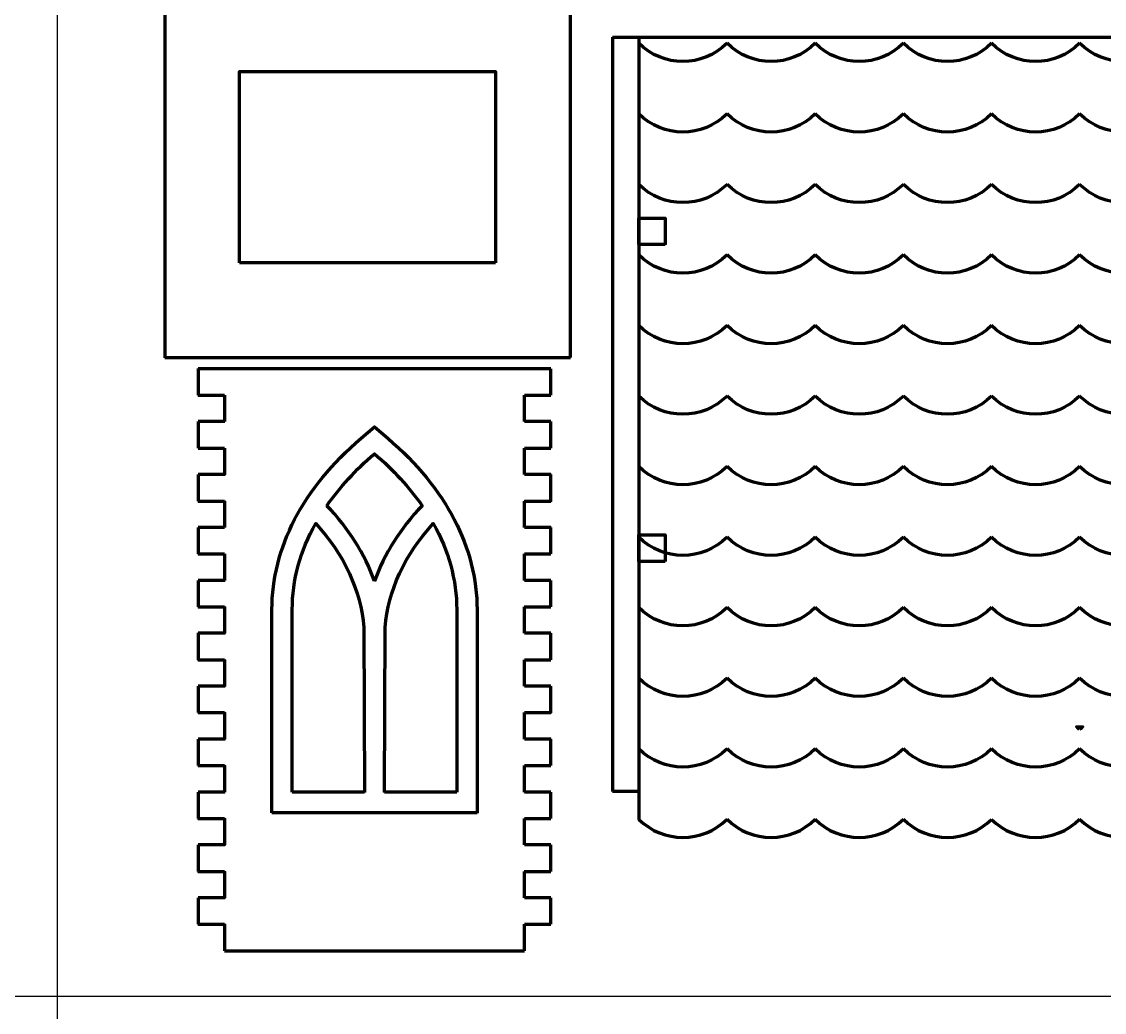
# Model space of a CAD drawing. Header units: centimetres. Extents: x 1569 to 2514, y -799 to -397.
# Drawn here: x 1789.8 to 1904.4, y -600.6 to -495.8 of the extents above; entities that cross this region are included whole.
import ezdxf

# ---------------------------------------------------------------- set-up
doc = ezdxf.new("R2010")
doc.units = ezdxf.units.CM
doc.header["$MEASUREMENT"] = 0
doc.layers.add('layer 1', color=7, linetype='Continuous')

msp = doc.modelspace()

# ---------------------------------------------------------------- linework, layer by layer
for p, q in [((1793.57, -398.93), (1793.57, -798.93)), ((1568.57, -598.93), (2018.57, -598.93))]:
    msp.add_line(p, q)
at = {"layer": 'layer 1', "lineweight": 80}
for points, knots in [([(1804.94, -492.68), (1804.94, -492.68), (1804.94, -492.68), (1804.94, -531.33), (1804.94, -531.33)], [0.4444444, 0.4444444, 0.4444444, 0.4444444, 0.4444445, 0.5555556, 0.5555556, 0.5555556, 0.5555556]), ([(1847.88, -531.33), (1847.88, -531.33), (1847.88, -531.33), (1847.88, -492.68), (1847.88, -492.68)], [0.6666667, 0.6666667, 0.6666667, 0.6666667, 0.6666667, 0.7777778, 0.7777778, 0.7777778, 0.7777778]), ([(2007.26, -497.46), (2007.26, -497.46), (2007.26, -497.46), (1852.33, -497.46), (1852.33, -497.46)], [0.10714286, 0.10714286, 0.10714286, 0.10714286, 0.10714287, 0.14285714, 0.14285714, 0.14285714, 0.14285714]), ([(1852.33, -497.46), (1852.33, -497.46), (1852.33, -497.46), (1852.33, -577.24), (1852.33, -577.24)], [0.14285714, 0.14285714, 0.14285714, 0.14285714, 0.14285715, 0.17857143, 0.17857143, 0.17857143, 0.17857143]), ([(1812.86, -521.32), (1812.86, -521.32), (1812.86, -521.32), (1812.86, -501.07), (1812.86, -501.07)], [0.2, 0.2, 0.2, 0.2, 0.2, 0.4, 0.4, 0.4, 0.4]), ([(1812.86, -501.07), (1812.86, -501.07), (1812.86, -501.07), (1839.96, -501.07), (1839.96, -501.07)], [0.4, 0.4, 0.4, 0.4, 0.4, 0.6, 0.6, 0.6, 0.6]), ([(1839.96, -501.07), (1839.96, -501.07), (1839.96, -501.07), (1839.96, -521.32), (1839.96, -521.32)], [0.6, 0.6, 0.6, 0.6, 0.6, 1, 1, 1, 1]), ([(1855.13, -516.58), (1855.13, -516.58), (1855.13, -516.58), (1857.93, -516.58), (1857.93, -516.58)], [0.2, 0.2, 0.2, 0.2, 0.2, 0.4, 0.4, 0.4, 0.4]), ([(1857.93, -516.58), (1857.93, -516.58), (1857.93, -516.58), (1857.93, -519.38), (1857.93, -519.38)], [0.4, 0.4, 0.4, 0.4, 0.4, 0.6, 0.6, 0.6, 0.6]), ([(1857.93, -519.38), (1857.93, -519.38), (1857.93, -519.38), (1855.13, -519.38), (1855.13, -519.38)], [0.6, 0.6, 0.6, 0.6, 0.6, 1, 1, 1, 1]), ([(1804.94, -531.33), (1804.94, -531.33), (1804.94, -531.33), (1847.88, -531.33), (1847.88, -531.33)], [0.5555556, 0.5555556, 0.5555556, 0.5555556, 0.5555556, 0.6666667, 0.6666667, 0.6666667, 0.6666667]), ([(1811.28, -532.53), (1811.28, -532.53), (1811.28, -532.53), (1808.48, -532.53), (1808.48, -532.53)], [0.03225806, 0.03225806, 0.03225806, 0.03225806, 0.03225807, 0.04301075, 0.04301075, 0.04301075, 0.04301075]), ([(1808.48, -532.53), (1808.48, -532.53), (1808.48, -532.53), (1808.48, -535.33), (1808.48, -535.33)], [0.04301075, 0.04301075, 0.04301075, 0.04301075, 0.04301076, 0.05376344, 0.05376344, 0.05376344, 0.05376344]), ([(1843.01, -532.53), (1843.01, -532.53), (1843.01, -532.53), (1811.28, -532.53), (1811.28, -532.53)], [0.02150538, 0.02150538, 0.02150538, 0.02150538, 0.02150539, 0.03225806, 0.03225806, 0.03225806, 0.03225806]), ([(1845.81, -532.53), (1845.81, -532.53), (1845.81, -532.53), (1843.01, -532.53), (1843.01, -532.53)], [0.01075269, 0.01075269, 0.01075269, 0.01075269, 0.0107527, 0.02150538, 0.02150538, 0.02150538, 0.02150538]), ([(1808.48, -535.33), (1808.48, -535.33), (1808.48, -535.33), (1811.28, -535.33), (1811.28, -535.33)], [0.05376344, 0.05376344, 0.05376344, 0.05376344, 0.05376345, 0.06451613, 0.06451613, 0.06451613, 0.06451613]), ([(1811.28, -535.33), (1811.28, -535.33), (1811.28, -535.33), (1811.28, -538.13), (1811.28, -538.13)], [0.06451613, 0.06451613, 0.06451613, 0.06451613, 0.06451614, 0.07526882, 0.07526882, 0.07526882, 0.07526882]), ([(1843.01, -538.13), (1843.01, -538.13), (1843.01, -538.13), (1843.01, -535.33), (1843.01, -535.33)], [0.96774194, 0.96774194, 0.96774194, 0.96774194, 0.96774195, 0.97849462, 0.97849462, 0.97849462, 0.97849462]), ([(1843.01, -535.33), (1843.01, -535.33), (1843.01, -535.33), (1845.81, -535.33), (1845.81, -535.33)], [0.97849462, 0.97849462, 0.97849462, 0.97849462, 0.97849463, 1, 1, 1, 1]), ([(1811.28, -538.13), (1811.28, -538.13), (1811.28, -538.13), (1808.48, -538.13), (1808.48, -538.13)], [0.07526882, 0.07526882, 0.07526882, 0.07526882, 0.07526883, 0.08602151, 0.08602151, 0.08602151, 0.08602151]), ([(1808.48, -538.13), (1808.48, -538.13), (1808.48, -538.13), (1808.48, -540.93), (1808.48, -540.93)], [0.08602151, 0.08602151, 0.08602151, 0.08602151, 0.08602152, 0.09677419, 0.09677419, 0.09677419, 0.09677419]), ([(1845.81, -538.13), (1845.81, -538.13), (1845.81, -538.13), (1843.01, -538.13), (1843.01, -538.13)], [0.95698925, 0.95698925, 0.95698925, 0.95698925, 0.95698926, 0.96774194, 0.96774194, 0.96774194, 0.96774194]), ([(1845.81, -540.93), (1845.81, -540.93), (1845.81, -540.93), (1845.81, -538.13), (1845.81, -538.13)], [0.94623656, 0.94623656, 0.94623656, 0.94623656, 0.94623657, 0.95698925, 0.95698925, 0.95698925, 0.95698925]), ([(1808.48, -540.93), (1808.48, -540.93), (1808.48, -540.93), (1811.28, -540.93), (1811.28, -540.93)], [0.09677419, 0.09677419, 0.09677419, 0.09677419, 0.0967742, 0.10752688, 0.10752688, 0.10752688, 0.10752688]), ([(1811.28, -540.93), (1811.28, -540.93), (1811.28, -540.93), (1811.28, -543.73), (1811.28, -543.73)], [0.10752688, 0.10752688, 0.10752688, 0.10752688, 0.10752689, 0.11827957, 0.11827957, 0.11827957, 0.11827957]), ([(1843.01, -543.73), (1843.01, -543.73), (1843.01, -543.73), (1843.01, -540.93), (1843.01, -540.93)], [0.92473118, 0.92473118, 0.92473118, 0.92473118, 0.92473119, 0.93548387, 0.93548387, 0.93548387, 0.93548387]), ([(1843.01, -540.93), (1843.01, -540.93), (1843.01, -540.93), (1845.81, -540.93), (1845.81, -540.93)], [0.93548387, 0.93548387, 0.93548387, 0.93548387, 0.93548388, 0.94623656, 0.94623656, 0.94623656, 0.94623656]), ([(1827.14, -541.52), (1827.14, -541.52), (1829.14, -543.24), (1830.84, -545.09), (1832.19, -547.03)], [0.2, 0.2, 0.2, 0.2, 0.2, 0.4, 0.4, 0.4, 0.4]), ([(1811.28, -543.73), (1811.28, -543.73), (1811.28, -543.73), (1808.48, -543.73), (1808.48, -543.73)], [0.11827957, 0.11827957, 0.11827957, 0.11827957, 0.11827958, 0.12903226, 0.12903226, 0.12903226, 0.12903226]), ([(1808.48, -543.73), (1808.48, -543.73), (1808.48, -543.73), (1808.48, -546.53), (1808.48, -546.53)], [0.12903226, 0.12903226, 0.12903226, 0.12903226, 0.12903227, 0.13978495, 0.13978495, 0.13978495, 0.13978495]), ([(1845.81, -543.73), (1845.81, -543.73), (1845.81, -543.73), (1843.01, -543.73), (1843.01, -543.73)], [0.91397849, 0.91397849, 0.91397849, 0.91397849, 0.9139785, 0.92473118, 0.92473118, 0.92473118, 0.92473118]), ([(1845.81, -546.53), (1845.81, -546.53), (1845.81, -546.53), (1845.81, -543.73), (1845.81, -543.73)], [0.90322581, 0.90322581, 0.90322581, 0.90322581, 0.90322582, 0.91397849, 0.91397849, 0.91397849, 0.91397849]), ([(1808.48, -546.53), (1808.48, -546.53), (1808.48, -546.53), (1811.28, -546.53), (1811.28, -546.53)], [0.13978495, 0.13978495, 0.13978495, 0.13978495, 0.13978496, 0.15053763, 0.15053763, 0.15053763, 0.15053763]), ([(1811.28, -546.53), (1811.28, -546.53), (1811.28, -546.53), (1811.28, -549.33), (1811.28, -549.33)], [0.15053763, 0.15053763, 0.15053763, 0.15053763, 0.15053764, 0.16129032, 0.16129032, 0.16129032, 0.16129032]), ([(1843.01, -549.33), (1843.01, -549.33), (1843.01, -549.33), (1843.01, -546.53), (1843.01, -546.53)], [0.88172043, 0.88172043, 0.88172043, 0.88172043, 0.88172044, 0.89247312, 0.89247312, 0.89247312, 0.89247312]), ([(1843.01, -546.53), (1843.01, -546.53), (1843.01, -546.53), (1845.81, -546.53), (1845.81, -546.53)], [0.89247312, 0.89247312, 0.89247312, 0.89247312, 0.89247313, 0.90322581, 0.90322581, 0.90322581, 0.90322581]), ([(1827.14, -555.01), (1827.14, -555.01), (1826.12, -552.15), (1824.4, -549.41), (1822.1, -547.03)], [0.6, 0.6, 0.6, 0.6, 0.6, 1, 1, 1, 1]), ([(1832.19, -547.03), (1832.19, -547.03), (1829.88, -549.41), (1828.16, -552.15), (1827.14, -555.01)], [0.4, 0.4, 0.4, 0.4, 0.4, 0.6, 0.6, 0.6, 0.6]), ([(1818.44, -558.03), (1818.44, -558.03), (1818.44, -554.85), (1819.31, -551.79), (1820.92, -548.92)], [0.2857143, 0.2857143, 0.2857143, 0.2857143, 0.2857143, 0.4285714, 0.4285714, 0.4285714, 0.4285714]), ([(1820.92, -548.92), (1820.92, -548.92), (1823.92, -552.16), (1825.73, -556.07), (1826.02, -559.91)], [0.4285714, 0.4285714, 0.4285714, 0.4285714, 0.4285714, 0.5714286, 0.5714286, 0.5714286, 0.5714286]), ([(1828.27, -559.91), (1828.27, -559.91), (1828.55, -556.07), (1830.37, -552.16), (1833.37, -548.92)], [0.4285714, 0.4285714, 0.4285714, 0.4285714, 0.4285714, 0.5714286, 0.5714286, 0.5714286, 0.5714286]), ([(1833.37, -548.92), (1833.37, -548.92), (1834.98, -551.79), (1835.85, -554.85), (1835.85, -558.03)], [0.5714286, 0.5714286, 0.5714286, 0.5714286, 0.5714286, 0.7142857, 0.7142857, 0.7142857, 0.7142857]), ([(1811.28, -549.33), (1811.28, -549.33), (1811.28, -549.33), (1808.48, -549.33), (1808.48, -549.33)], [0.16129032, 0.16129032, 0.16129032, 0.16129032, 0.16129033, 0.17204301, 0.17204301, 0.17204301, 0.17204301]), ([(1808.48, -549.33), (1808.48, -549.33), (1808.48, -549.33), (1808.48, -552.13), (1808.48, -552.13)], [0.17204301, 0.17204301, 0.17204301, 0.17204301, 0.17204302, 0.1827957, 0.1827957, 0.1827957, 0.1827957]), ([(1845.81, -549.33), (1845.81, -549.33), (1845.81, -549.33), (1843.01, -549.33), (1843.01, -549.33)], [0.87096774, 0.87096774, 0.87096774, 0.87096774, 0.87096775, 0.88172043, 0.88172043, 0.88172043, 0.88172043]), ([(1845.81, -552.13), (1845.81, -552.13), (1845.81, -552.13), (1845.81, -549.33), (1845.81, -549.33)], [0.86021505, 0.86021505, 0.86021505, 0.86021505, 0.86021506, 0.87096774, 0.87096774, 0.87096774, 0.87096774]), ([(1855.13, -552.92), (1855.13, -552.92), (1855.13, -552.92), (1855.13, -550.12), (1855.13, -550.12)], [0.2, 0.2, 0.2, 0.2, 0.2, 0.4, 0.4, 0.4, 0.4]), ([(1855.13, -550.12), (1855.13, -550.12), (1855.13, -550.12), (1857.93, -550.12), (1857.93, -550.12)], [0.4, 0.4, 0.4, 0.4, 0.4, 0.6, 0.6, 0.6, 0.6]), ([(1857.93, -550.12), (1857.93, -550.12), (1857.93, -550.12), (1857.93, -552.92), (1857.93, -552.92)], [0.6, 0.6, 0.6, 0.6, 0.6, 1, 1, 1, 1]), ([(1808.48, -552.13), (1808.48, -552.13), (1808.48, -552.13), (1811.28, -552.13), (1811.28, -552.13)], [0.1827957, 0.1827957, 0.1827957, 0.1827957, 0.18279571, 0.19354839, 0.19354839, 0.19354839, 0.19354839]), ([(1811.28, -552.13), (1811.28, -552.13), (1811.28, -552.13), (1811.28, -554.93), (1811.28, -554.93)], [0.19354839, 0.19354839, 0.19354839, 0.19354839, 0.1935484, 0.20430108, 0.20430108, 0.20430108, 0.20430108]), ([(1843.01, -554.93), (1843.01, -554.93), (1843.01, -554.93), (1843.01, -552.13), (1843.01, -552.13)], [0.83870968, 0.83870968, 0.83870968, 0.83870968, 0.83870969, 0.84946237, 0.84946237, 0.84946237, 0.84946237]), ([(1843.01, -552.13), (1843.01, -552.13), (1843.01, -552.13), (1845.81, -552.13), (1845.81, -552.13)], [0.84946237, 0.84946237, 0.84946237, 0.84946237, 0.84946238, 0.86021505, 0.86021505, 0.86021505, 0.86021505]), ([(1811.28, -554.93), (1811.28, -554.93), (1811.28, -554.93), (1808.48, -554.93), (1808.48, -554.93)], [0.20430108, 0.20430108, 0.20430108, 0.20430108, 0.20430109, 0.21505376, 0.21505376, 0.21505376, 0.21505376]), ([(1808.48, -554.93), (1808.48, -554.93), (1808.48, -554.93), (1808.48, -557.73), (1808.48, -557.73)], [0.21505376, 0.21505376, 0.21505376, 0.21505376, 0.21505377, 0.22580645, 0.22580645, 0.22580645, 0.22580645]), ([(1845.81, -554.93), (1845.81, -554.93), (1845.81, -554.93), (1843.01, -554.93), (1843.01, -554.93)], [0.82795699, 0.82795699, 0.82795699, 0.82795699, 0.827957, 0.83870968, 0.83870968, 0.83870968, 0.83870968]), ([(1845.81, -557.73), (1845.81, -557.73), (1845.81, -557.73), (1845.81, -554.93), (1845.81, -554.93)], [0.8172043, 0.8172043, 0.8172043, 0.8172043, 0.81720431, 0.82795699, 0.82795699, 0.82795699, 0.82795699]), ([(1808.48, -557.73), (1808.48, -557.73), (1808.48, -557.73), (1811.28, -557.73), (1811.28, -557.73)], [0.22580645, 0.22580645, 0.22580645, 0.22580645, 0.22580646, 0.23655914, 0.23655914, 0.23655914, 0.23655914]), ([(1811.28, -557.73), (1811.28, -557.73), (1811.28, -557.73), (1811.28, -560.53), (1811.28, -560.53)], [0.23655914, 0.23655914, 0.23655914, 0.23655914, 0.23655915, 0.24731183, 0.24731183, 0.24731183, 0.24731183]), ([(1818.44, -559.91), (1818.44, -559.91), (1818.44, -559.91), (1818.44, -558.03), (1818.44, -558.03)], [0.1428571, 0.1428571, 0.1428571, 0.1428571, 0.1428572, 0.2857143, 0.2857143, 0.2857143, 0.2857143]), ([(1835.85, -558.03), (1835.85, -558.03), (1835.85, -558.03), (1835.85, -559.91), (1835.85, -559.91)], [0.7142857, 0.7142857, 0.7142857, 0.7142857, 0.7142857, 1, 1, 1, 1]), ([(1843.01, -560.53), (1843.01, -560.53), (1843.01, -560.53), (1843.01, -557.73), (1843.01, -557.73)], [0.79569892, 0.79569892, 0.79569892, 0.79569892, 0.79569893, 0.80645161, 0.80645161, 0.80645161, 0.80645161]), ([(1843.01, -557.73), (1843.01, -557.73), (1843.01, -557.73), (1845.81, -557.73), (1845.81, -557.73)], [0.80645161, 0.80645161, 0.80645161, 0.80645161, 0.80645162, 0.8172043, 0.8172043, 0.8172043, 0.8172043]), ([(1826.02, -559.91), (1826.02, -559.91), (1826.02, -559.91), (1826.07, -577.36), (1826.07, -577.36)], [0.5714286, 0.5714286, 0.5714286, 0.5714286, 0.5714286, 0.7142857, 0.7142857, 0.7142857, 0.7142857]), ([(1828.22, -577.36), (1828.22, -577.36), (1828.22, -577.36), (1828.27, -559.91), (1828.27, -559.91)], [0.2857143, 0.2857143, 0.2857143, 0.2857143, 0.2857143, 0.4285714, 0.4285714, 0.4285714, 0.4285714]), ([(1811.28, -560.53), (1811.28, -560.53), (1811.28, -560.53), (1808.48, -560.53), (1808.48, -560.53)], [0.24731183, 0.24731183, 0.24731183, 0.24731183, 0.24731184, 0.25806452, 0.25806452, 0.25806452, 0.25806452]), ([(1808.48, -560.53), (1808.48, -560.53), (1808.48, -560.53), (1808.48, -563.33), (1808.48, -563.33)], [0.25806452, 0.25806452, 0.25806452, 0.25806452, 0.25806453, 0.2688172, 0.2688172, 0.2688172, 0.2688172]), ([(1845.81, -560.53), (1845.81, -560.53), (1845.81, -560.53), (1843.01, -560.53), (1843.01, -560.53)], [0.78494624, 0.78494624, 0.78494624, 0.78494624, 0.78494625, 0.79569892, 0.79569892, 0.79569892, 0.79569892]), ([(1845.81, -563.33), (1845.81, -563.33), (1845.81, -563.33), (1845.81, -560.53), (1845.81, -560.53)], [0.77419355, 0.77419355, 0.77419355, 0.77419355, 0.77419356, 0.78494624, 0.78494624, 0.78494624, 0.78494624]), ([(1808.48, -563.33), (1808.48, -563.33), (1808.48, -563.33), (1811.28, -563.33), (1811.28, -563.33)], [0.2688172, 0.2688172, 0.2688172, 0.2688172, 0.26881721, 0.27956989, 0.27956989, 0.27956989, 0.27956989]), ([(1811.28, -563.33), (1811.28, -563.33), (1811.28, -563.33), (1811.28, -566.13), (1811.28, -566.13)], [0.27956989, 0.27956989, 0.27956989, 0.27956989, 0.2795699, 0.29032258, 0.29032258, 0.29032258, 0.29032258]), ([(1843.01, -566.13), (1843.01, -566.13), (1843.01, -566.13), (1843.01, -563.33), (1843.01, -563.33)], [0.75268817, 0.75268817, 0.75268817, 0.75268817, 0.75268818, 0.76344086, 0.76344086, 0.76344086, 0.76344086]), ([(1843.01, -563.33), (1843.01, -563.33), (1843.01, -563.33), (1845.81, -563.33), (1845.81, -563.33)], [0.76344086, 0.76344086, 0.76344086, 0.76344086, 0.76344087, 0.77419355, 0.77419355, 0.77419355, 0.77419355]), ([(1811.28, -566.13), (1811.28, -566.13), (1811.28, -566.13), (1808.48, -566.13), (1808.48, -566.13)], [0.29032258, 0.29032258, 0.29032258, 0.29032258, 0.29032259, 0.30107527, 0.30107527, 0.30107527, 0.30107527]), ([(1808.48, -566.13), (1808.48, -566.13), (1808.48, -566.13), (1808.48, -568.93), (1808.48, -568.93)], [0.30107527, 0.30107527, 0.30107527, 0.30107527, 0.30107528, 0.31182796, 0.31182796, 0.31182796, 0.31182796]), ([(1845.81, -566.13), (1845.81, -566.13), (1845.81, -566.13), (1843.01, -566.13), (1843.01, -566.13)], [0.74193548, 0.74193548, 0.74193548, 0.74193548, 0.74193549, 0.75268817, 0.75268817, 0.75268817, 0.75268817]), ([(1845.81, -568.93), (1845.81, -568.93), (1845.81, -568.93), (1845.81, -566.13), (1845.81, -566.13)], [0.7311828, 0.7311828, 0.7311828, 0.7311828, 0.73118281, 0.74193548, 0.74193548, 0.74193548, 0.74193548]), ([(1808.48, -568.93), (1808.48, -568.93), (1808.48, -568.93), (1811.28, -568.93), (1811.28, -568.93)], [0.31182796, 0.31182796, 0.31182796, 0.31182796, 0.31182797, 0.32258065, 0.32258065, 0.32258065, 0.32258065]), ([(1811.28, -568.93), (1811.28, -568.93), (1811.28, -568.93), (1811.28, -571.73), (1811.28, -571.73)], [0.32258065, 0.32258065, 0.32258065, 0.32258065, 0.32258066, 0.33333333, 0.33333333, 0.33333333, 0.33333333]), ([(1843.01, -571.73), (1843.01, -571.73), (1843.01, -571.73), (1843.01, -568.93), (1843.01, -568.93)], [0.70967742, 0.70967742, 0.70967742, 0.70967742, 0.70967743, 0.72043011, 0.72043011, 0.72043011, 0.72043011]), ([(1843.01, -568.93), (1843.01, -568.93), (1843.01, -568.93), (1845.81, -568.93), (1845.81, -568.93)], [0.72043011, 0.72043011, 0.72043011, 0.72043011, 0.72043012, 0.7311828, 0.7311828, 0.7311828, 0.7311828]), ([(1901.47, -570.43), (1901.47, -570.43), (1901.47, -570.43), (1902.12, -570.43), (1902.12, -570.43)], [0.25, 0.25, 0.25, 0.25, 0.25, 0.5, 0.5, 0.5, 0.5]), ([(1902.12, -570.43), (1902.12, -570.43), (1902.01, -570.52), (1901.9, -570.62), (1901.79, -570.72)], [0.5, 0.5, 0.5, 0.5, 0.5, 1, 1, 1, 1]), ([(1811.28, -571.73), (1811.28, -571.73), (1811.28, -571.73), (1808.48, -571.73), (1808.48, -571.73)], [0.33333333, 0.33333333, 0.33333333, 0.33333333, 0.33333334, 0.34408602, 0.34408602, 0.34408602, 0.34408602]), ([(1808.48, -571.73), (1808.48, -571.73), (1808.48, -571.73), (1808.48, -574.53), (1808.48, -574.53)], [0.34408602, 0.34408602, 0.34408602, 0.34408602, 0.34408603, 0.35483871, 0.35483871, 0.35483871, 0.35483871]), ([(1845.81, -571.73), (1845.81, -571.73), (1845.81, -571.73), (1843.01, -571.73), (1843.01, -571.73)], [0.69892473, 0.69892473, 0.69892473, 0.69892473, 0.69892474, 0.70967742, 0.70967742, 0.70967742, 0.70967742]), ([(1845.81, -574.53), (1845.81, -574.53), (1845.81, -574.53), (1845.81, -571.73), (1845.81, -571.73)], [0.68817204, 0.68817204, 0.68817204, 0.68817204, 0.68817205, 0.69892473, 0.69892473, 0.69892473, 0.69892473]), ([(1808.48, -574.53), (1808.48, -574.53), (1808.48, -574.53), (1811.28, -574.53), (1811.28, -574.53)], [0.35483871, 0.35483871, 0.35483871, 0.35483871, 0.35483872, 0.3655914, 0.3655914, 0.3655914, 0.3655914]), ([(1811.28, -574.53), (1811.28, -574.53), (1811.28, -574.53), (1811.28, -577.33), (1811.28, -577.33)], [0.3655914, 0.3655914, 0.3655914, 0.3655914, 0.36559141, 0.37634409, 0.37634409, 0.37634409, 0.37634409]), ([(1843.01, -577.33), (1843.01, -577.33), (1843.01, -577.33), (1843.01, -574.53), (1843.01, -574.53)], [0.66666667, 0.66666667, 0.66666667, 0.66666667, 0.66666668, 0.67741935, 0.67741935, 0.67741935, 0.67741935]), ([(1843.01, -574.53), (1843.01, -574.53), (1843.01, -574.53), (1845.81, -574.53), (1845.81, -574.53)], [0.67741935, 0.67741935, 0.67741935, 0.67741935, 0.67741936, 0.68817204, 0.68817204, 0.68817204, 0.68817204]), ([(1811.28, -577.33), (1811.28, -577.33), (1811.28, -577.33), (1808.48, -577.33), (1808.48, -577.33)], [0.37634409, 0.37634409, 0.37634409, 0.37634409, 0.3763441, 0.38709677, 0.38709677, 0.38709677, 0.38709677]), ([(1808.48, -577.33), (1808.48, -577.33), (1808.48, -577.33), (1808.48, -580.13), (1808.48, -580.13)], [0.38709677, 0.38709677, 0.38709677, 0.38709677, 0.38709678, 0.39784946, 0.39784946, 0.39784946, 0.39784946]), ([(1826.07, -577.36), (1826.07, -577.36), (1826.07, -577.36), (1818.44, -577.36), (1818.44, -577.36)], [0.7142857, 0.7142857, 0.7142857, 0.7142857, 0.7142857, 1, 1, 1, 1]), ([(1835.85, -577.36), (1835.85, -577.36), (1835.85, -577.36), (1828.22, -577.36), (1828.22, -577.36)], [0.1428571, 0.1428571, 0.1428571, 0.1428571, 0.1428572, 0.2857143, 0.2857143, 0.2857143, 0.2857143]), ([(1845.81, -577.33), (1845.81, -577.33), (1845.81, -577.33), (1843.01, -577.33), (1843.01, -577.33)], [0.65591398, 0.65591398, 0.65591398, 0.65591398, 0.65591399, 0.66666667, 0.66666667, 0.66666667, 0.66666667]), ([(1845.81, -580.13), (1845.81, -580.13), (1845.81, -580.13), (1845.81, -577.33), (1845.81, -577.33)], [0.64516129, 0.64516129, 0.64516129, 0.64516129, 0.6451613, 0.65591398, 0.65591398, 0.65591398, 0.65591398]), ([(1852.33, -577.24), (1852.33, -577.24), (1852.33, -577.24), (1853.37, -577.24), (1853.37, -577.24)], [0.17857143, 0.17857143, 0.17857143, 0.17857143, 0.17857144, 0.21428571, 0.21428571, 0.21428571, 0.21428571]), ([(1853.37, -577.24), (1853.37, -577.24), (1853.37, -577.24), (1855.13, -577.24), (1855.13, -577.24)], [0.21428571, 0.21428571, 0.21428571, 0.21428571, 0.21428572, 0.25, 0.25, 0.25, 0.25]), ([(1855.13, -577.24), (1855.13, -577.24), (1855.13, -577.24), (1855.13, -580.23), (1855.13, -580.23)], [0.25, 0.25, 0.25, 0.25, 0.25000001, 0.28571429, 0.28571429, 0.28571429, 0.28571429]), ([(1808.48, -580.13), (1808.48, -580.13), (1808.48, -580.13), (1811.28, -580.13), (1811.28, -580.13)], [0.39784946, 0.39784946, 0.39784946, 0.39784946, 0.39784947, 0.40860215, 0.40860215, 0.40860215, 0.40860215]), ([(1811.28, -580.13), (1811.28, -580.13), (1811.28, -580.13), (1811.28, -582.93), (1811.28, -582.93)], [0.40860215, 0.40860215, 0.40860215, 0.40860215, 0.40860216, 0.41935484, 0.41935484, 0.41935484, 0.41935484]), ([(1843.01, -582.93), (1843.01, -582.93), (1843.01, -582.93), (1843.01, -580.13), (1843.01, -580.13)], [0.62365591, 0.62365591, 0.62365591, 0.62365591, 0.62365592, 0.6344086, 0.6344086, 0.6344086, 0.6344086]), ([(1843.01, -580.13), (1843.01, -580.13), (1843.01, -580.13), (1845.81, -580.13), (1845.81, -580.13)], [0.6344086, 0.6344086, 0.6344086, 0.6344086, 0.63440861, 0.64516129, 0.64516129, 0.64516129, 0.64516129]), ([(1855.13, -580.23), (1855.13, -580.23), (1857.72, -582.77), (1861.87, -582.77), (1864.46, -580.22)], [0.28571429, 0.28571429, 0.28571429, 0.28571429, 0.2857143, 0.32142857, 0.32142857, 0.32142857, 0.32142857]), ([(1864.46, -580.22), (1864.46, -580.22), (1867.05, -582.77), (1871.2, -582.77), (1873.79, -580.22)], [0.32142857, 0.32142857, 0.32142857, 0.32142857, 0.32142858, 0.35714286, 0.35714286, 0.35714286, 0.35714286]), ([(1873.79, -580.22), (1873.79, -580.22), (1876.38, -582.77), (1880.54, -582.77), (1883.13, -580.22)], [0.35714286, 0.35714286, 0.35714286, 0.35714286, 0.35714287, 0.39285714, 0.39285714, 0.39285714, 0.39285714]), ([(1883.13, -580.22), (1883.13, -580.22), (1885.72, -582.77), (1889.87, -582.77), (1892.46, -580.23)], [0.39285714, 0.39285714, 0.39285714, 0.39285714, 0.39285715, 0.42857143, 0.42857143, 0.42857143, 0.42857143]), ([(1892.46, -580.23), (1892.46, -580.23), (1895.05, -582.77), (1899.2, -582.77), (1901.79, -580.22)], [0.42857143, 0.42857143, 0.42857143, 0.42857143, 0.42857144, 0.46428571, 0.46428571, 0.46428571, 0.46428571]), ([(1901.79, -580.22), (1901.79, -580.22), (1904.38, -582.77), (1908.54, -582.77), (1911.13, -580.22)], [0.46428571, 0.46428571, 0.46428571, 0.46428571, 0.46428572, 0.5, 0.5, 0.5, 0.5]), ([(1811.28, -582.93), (1811.28, -582.93), (1811.28, -582.93), (1808.48, -582.93), (1808.48, -582.93)], [0.41935484, 0.41935484, 0.41935484, 0.41935484, 0.41935485, 0.43010753, 0.43010753, 0.43010753, 0.43010753]), ([(1808.48, -582.93), (1808.48, -582.93), (1808.48, -582.93), (1808.48, -585.73), (1808.48, -585.73)], [0.43010753, 0.43010753, 0.43010753, 0.43010753, 0.43010754, 0.44086022, 0.44086022, 0.44086022, 0.44086022]), ([(1845.81, -582.93), (1845.81, -582.93), (1845.81, -582.93), (1843.01, -582.93), (1843.01, -582.93)], [0.61290323, 0.61290323, 0.61290323, 0.61290323, 0.61290324, 0.62365591, 0.62365591, 0.62365591, 0.62365591]), ([(1845.81, -585.73), (1845.81, -585.73), (1845.81, -585.73), (1845.81, -582.93), (1845.81, -582.93)], [0.60215054, 0.60215054, 0.60215054, 0.60215054, 0.60215055, 0.61290323, 0.61290323, 0.61290323, 0.61290323]), ([(1808.48, -585.73), (1808.48, -585.73), (1808.48, -585.73), (1811.28, -585.73), (1811.28, -585.73)], [0.44086022, 0.44086022, 0.44086022, 0.44086022, 0.44086023, 0.4516129, 0.4516129, 0.4516129, 0.4516129]), ([(1811.28, -585.73), (1811.28, -585.73), (1811.28, -585.73), (1811.28, -588.53), (1811.28, -588.53)], [0.4516129, 0.4516129, 0.4516129, 0.4516129, 0.45161291, 0.46236559, 0.46236559, 0.46236559, 0.46236559]), ([(1843.01, -588.53), (1843.01, -588.53), (1843.01, -588.53), (1843.01, -585.73), (1843.01, -585.73)], [0.58064516, 0.58064516, 0.58064516, 0.58064516, 0.58064517, 0.59139785, 0.59139785, 0.59139785, 0.59139785]), ([(1843.01, -585.73), (1843.01, -585.73), (1843.01, -585.73), (1845.81, -585.73), (1845.81, -585.73)], [0.59139785, 0.59139785, 0.59139785, 0.59139785, 0.59139786, 0.60215054, 0.60215054, 0.60215054, 0.60215054]), ([(1811.28, -588.53), (1811.28, -588.53), (1811.28, -588.53), (1808.48, -588.53), (1808.48, -588.53)], [0.46236559, 0.46236559, 0.46236559, 0.46236559, 0.4623656, 0.47311828, 0.47311828, 0.47311828, 0.47311828]), ([(1808.48, -588.53), (1808.48, -588.53), (1808.48, -588.53), (1808.48, -591.33), (1808.48, -591.33)], [0.47311828, 0.47311828, 0.47311828, 0.47311828, 0.47311829, 0.48387097, 0.48387097, 0.48387097, 0.48387097]), ([(1845.81, -588.53), (1845.81, -588.53), (1845.81, -588.53), (1843.01, -588.53), (1843.01, -588.53)], [0.56989247, 0.56989247, 0.56989247, 0.56989247, 0.56989248, 0.58064516, 0.58064516, 0.58064516, 0.58064516]), ([(1845.81, -591.33), (1845.81, -591.33), (1845.81, -591.33), (1845.81, -588.53), (1845.81, -588.53)], [0.55913978, 0.55913978, 0.55913978, 0.55913978, 0.55913979, 0.56989247, 0.56989247, 0.56989247, 0.56989247]), ([(1808.48, -591.33), (1808.48, -591.33), (1808.48, -591.33), (1811.28, -591.33), (1811.28, -591.33)], [0.48387097, 0.48387097, 0.48387097, 0.48387097, 0.48387098, 0.49462366, 0.49462366, 0.49462366, 0.49462366]), ([(1811.28, -591.33), (1811.28, -591.33), (1811.28, -591.33), (1811.28, -591.33), (1811.28, -591.33)], [0.49462366, 0.49462366, 0.49462366, 0.49462366, 0.49462367, 0.50537634, 0.50537634, 0.50537634, 0.50537634]), ([(1811.28, -591.33), (1811.28, -591.33), (1811.28, -591.33), (1811.28, -594.13), (1811.28, -594.13)], [0.50537634, 0.50537634, 0.50537634, 0.50537634, 0.50537635, 0.51612903, 0.51612903, 0.51612903, 0.51612903]), ([(1843.01, -594.13), (1843.01, -594.13), (1843.01, -594.13), (1843.01, -591.33), (1843.01, -591.33)], [0.52688172, 0.52688172, 0.52688172, 0.52688172, 0.52688173, 0.53763441, 0.53763441, 0.53763441, 0.53763441]), ([(1843.01, -591.33), (1843.01, -591.33), (1843.01, -591.33), (1843.01, -591.33), (1843.01, -591.33)], [0.53763441, 0.53763441, 0.53763441, 0.53763441, 0.53763442, 0.5483871, 0.5483871, 0.5483871, 0.5483871]), ([(1843.01, -591.33), (1843.01, -591.33), (1843.01, -591.33), (1845.81, -591.33), (1845.81, -591.33)], [0.5483871, 0.5483871, 0.5483871, 0.5483871, 0.54838711, 0.55913978, 0.55913978, 0.55913978, 0.55913978]), ([(1811.28, -594.13), (1811.28, -594.13), (1811.28, -594.13), (1843.01, -594.13), (1843.01, -594.13)], [0.51612903, 0.51612903, 0.51612903, 0.51612903, 0.51612904, 0.52688172, 0.52688172, 0.52688172, 0.52688172])]:
    msp.add_open_spline(points, degree=3, knots=knots, dxfattribs=at)
at = {"layer": 'layer 1', "color": 242, "lineweight": 80}
for points in [[(1855.13, -497.46), (1855.13, -497.46), (1855.13, -577.24), (1855.13, -577.24)], [(1864.46, -498.08), (1861.88, -500.66), (1857.7, -500.66), (1855.13, -498.08)], [(1873.79, -498.08), (1871.22, -500.66), (1867.04, -500.66), (1864.46, -498.08)], [(1883.13, -498.08), (1880.55, -500.66), (1876.37, -500.66), (1873.79, -498.08)], [(1892.46, -498.08), (1889.88, -500.66), (1885.7, -500.66), (1883.13, -498.08)], [(1901.79, -498.08), (1899.22, -500.66), (1895.04, -500.66), (1892.46, -498.08)], [(1911.13, -498.08), (1908.55, -500.66), (1904.37, -500.66), (1901.79, -498.08)], [(1864.46, -505.55), (1861.88, -508.13), (1857.7, -508.13), (1855.13, -505.55)], [(1873.79, -505.55), (1871.22, -508.13), (1867.04, -508.13), (1864.46, -505.55)], [(1883.13, -505.55), (1880.55, -508.13), (1876.37, -508.13), (1873.79, -505.55)], [(1892.46, -505.55), (1889.88, -508.13), (1885.7, -508.13), (1883.13, -505.55)], [(1901.79, -505.55), (1899.22, -508.13), (1895.04, -508.13), (1892.46, -505.55)], [(1911.13, -505.55), (1908.55, -508.13), (1904.37, -508.13), (1901.79, -505.55)], [(1864.46, -513.02), (1861.88, -515.59), (1857.7, -515.59), (1855.13, -513.02)], [(1873.79, -513.02), (1871.22, -515.59), (1867.04, -515.59), (1864.46, -513.02)], [(1883.13, -513.02), (1880.55, -515.59), (1876.37, -515.59), (1873.79, -513.02)], [(1892.46, -513.02), (1889.88, -515.59), (1885.7, -515.59), (1883.13, -513.02)], [(1901.79, -513.02), (1899.22, -515.59), (1895.04, -515.59), (1892.46, -513.02)], [(1911.13, -513.02), (1908.55, -515.59), (1904.37, -515.59), (1901.79, -513.02)], [(1864.46, -520.48), (1861.88, -523.06), (1857.7, -523.06), (1855.13, -520.48)], [(1873.79, -520.48), (1871.22, -523.06), (1867.04, -523.06), (1864.46, -520.48)], [(1883.13, -520.48), (1880.55, -523.06), (1876.37, -523.06), (1873.79, -520.48)], [(1892.46, -520.48), (1889.88, -523.06), (1885.7, -523.06), (1883.13, -520.48)], [(1901.79, -520.48), (1899.22, -523.06), (1895.04, -523.06), (1892.46, -520.48)], [(1911.13, -520.48), (1908.55, -523.06), (1904.37, -523.06), (1901.79, -520.48)], [(1864.46, -527.95), (1861.88, -530.53), (1857.7, -530.53), (1855.13, -527.95)], [(1873.79, -527.95), (1871.22, -530.53), (1867.04, -530.53), (1864.46, -527.95)], [(1883.13, -527.95), (1880.55, -530.53), (1876.37, -530.53), (1873.79, -527.95)], [(1892.46, -527.95), (1889.88, -530.53), (1885.7, -530.53), (1883.13, -527.95)], [(1901.79, -527.95), (1899.22, -530.53), (1895.04, -530.53), (1892.46, -527.95)], [(1911.13, -527.95), (1908.55, -530.53), (1904.37, -530.53), (1901.79, -527.95)], [(1864.46, -535.42), (1861.88, -537.99), (1857.7, -537.99), (1855.13, -535.42)], [(1873.79, -535.42), (1871.22, -537.99), (1867.04, -537.99), (1864.46, -535.42)], [(1883.13, -535.42), (1880.55, -537.99), (1876.37, -537.99), (1873.79, -535.42)], [(1892.46, -535.42), (1889.88, -537.99), (1885.7, -537.99), (1883.13, -535.42)], [(1901.79, -535.42), (1899.22, -537.99), (1895.04, -537.99), (1892.46, -535.42)], [(1911.13, -535.42), (1908.55, -537.99), (1904.37, -537.99), (1901.79, -535.42)], [(1864.46, -542.88), (1861.88, -545.46), (1857.7, -545.46), (1855.13, -542.88)], [(1873.79, -542.88), (1871.22, -545.46), (1867.04, -545.46), (1864.46, -542.88)], [(1883.13, -542.88), (1880.55, -545.46), (1876.37, -545.46), (1873.79, -542.88)], [(1892.46, -542.88), (1889.88, -545.46), (1885.7, -545.46), (1883.13, -542.88)], [(1901.79, -542.88), (1899.22, -545.46), (1895.04, -545.46), (1892.46, -542.88)], [(1911.13, -542.88), (1908.55, -545.46), (1904.37, -545.46), (1901.79, -542.88)], [(1864.46, -550.35), (1861.88, -552.93), (1857.7, -552.93), (1855.13, -550.35)], [(1873.79, -550.35), (1871.22, -552.93), (1867.04, -552.93), (1864.46, -550.35)], [(1883.13, -550.35), (1880.55, -552.93), (1876.37, -552.93), (1873.79, -550.35)], [(1892.46, -550.35), (1889.88, -552.93), (1885.7, -552.93), (1883.13, -550.35)], [(1901.79, -550.35), (1899.22, -552.93), (1895.04, -552.93), (1892.46, -550.35)], [(1911.13, -550.35), (1908.55, -552.93), (1904.37, -552.93), (1901.79, -550.35)], [(1816.29, -579.52), (1816.29, -579.52), (1816.29, -558.03), (1816.29, -558.03)], [(1864.46, -557.81), (1861.88, -560.39), (1857.7, -560.39), (1855.13, -557.81)], [(1873.79, -557.81), (1871.22, -560.39), (1867.04, -560.39), (1864.46, -557.81)], [(1883.13, -557.81), (1880.55, -560.39), (1876.37, -560.39), (1873.79, -557.81)], [(1892.46, -557.81), (1889.88, -560.39), (1885.7, -560.39), (1883.13, -557.81)], [(1901.79, -557.81), (1899.22, -560.39), (1895.04, -560.39), (1892.46, -557.81)], [(1911.13, -557.81), (1908.55, -560.39), (1904.37, -560.39), (1901.79, -557.81)], [(1864.46, -565.28), (1861.88, -567.86), (1857.7, -567.86), (1855.13, -565.28)], [(1873.79, -565.28), (1871.22, -567.86), (1867.04, -567.86), (1864.46, -565.28)], [(1883.13, -565.28), (1880.55, -567.86), (1876.37, -567.86), (1873.79, -565.28)], [(1892.46, -565.28), (1889.88, -567.86), (1885.7, -567.86), (1883.13, -565.28)], [(1901.79, -565.28), (1899.22, -567.86), (1895.04, -567.86), (1892.46, -565.28)], [(1911.13, -565.28), (1908.55, -567.86), (1904.37, -567.86), (1901.79, -565.28)], [(1864.46, -572.75), (1861.88, -575.33), (1857.7, -575.33), (1855.13, -572.75)], [(1873.79, -572.75), (1871.22, -575.33), (1867.04, -575.33), (1864.46, -572.75)], [(1883.13, -572.75), (1880.55, -575.33), (1876.37, -575.33), (1873.79, -572.75)], [(1892.46, -572.75), (1889.88, -575.33), (1885.7, -575.33), (1883.13, -572.75)], [(1901.79, -572.75), (1899.22, -575.33), (1895.04, -575.33), (1892.46, -572.75)], [(1911.13, -572.75), (1908.55, -575.33), (1904.37, -575.33), (1901.79, -572.75)]]:
    msp.add_open_spline(points, degree=3, dxfattribs=at)
at = {"layer": 'layer 1', "lineweight": 80}
for points in [[(1855.13, -519.38), (1855.13, -519.38), (1855.13, -516.58), (1855.13, -516.58)], [(1839.96, -521.32), (1839.96, -521.32), (1812.86, -521.32), (1812.86, -521.32)], [(1845.81, -535.33), (1845.81, -535.33), (1845.81, -532.53), (1845.81, -532.53)], [(1822.1, -547.03), (1823.45, -545.09), (1825.14, -543.24), (1827.14, -541.52)], [(1857.93, -552.92), (1857.93, -552.92), (1855.13, -552.92), (1855.13, -552.92)], [(1818.44, -577.36), (1818.44, -577.36), (1818.44, -559.91), (1818.44, -559.91)], [(1835.85, -559.91), (1835.85, -559.91), (1835.85, -577.36), (1835.85, -577.36)], [(1901.79, -570.72), (1901.69, -570.62), (1901.58, -570.52), (1901.47, -570.43)]]:
    msp.add_open_spline(points, degree=3, dxfattribs=at)
at = {"layer": 'layer 1', "color": 242, "lineweight": 80}
for points, knots in [([(1825.74, -539.89), (1825.74, -539.89), (1825.74, -539.89), (1827.14, -538.68), (1827.14, -538.68)], [0.25, 0.25, 0.25, 0.25, 0.25, 0.375, 0.375, 0.375, 0.375]), ([(1827.14, -538.68), (1827.14, -538.68), (1827.14, -538.68), (1828.55, -539.89), (1828.55, -539.89)], [0.375, 0.375, 0.375, 0.375, 0.375, 0.5, 0.5, 0.5, 0.5]), ([(1816.29, -558.03), (1816.29, -558.03), (1816.29, -551.48), (1819.55, -545.2), (1825.74, -539.89)], [0.125, 0.125, 0.125, 0.125, 0.125, 0.25, 0.25, 0.25, 0.25]), ([(1828.55, -539.89), (1828.55, -539.89), (1834.73, -545.21), (1838, -551.48), (1838, -558.03)], [0.5, 0.5, 0.5, 0.5, 0.5, 0.625, 0.625, 0.625, 0.625]), ([(1838, -558.03), (1838, -558.03), (1838, -558.03), (1838, -579.52), (1838, -579.52)], [0.625, 0.625, 0.625, 0.625, 0.625, 0.75, 0.75, 0.75, 0.75]), ([(1838, -579.52), (1838, -579.52), (1838, -579.52), (1816.29, -579.52), (1816.29, -579.52)], [0.75, 0.75, 0.75, 0.75, 0.75, 1, 1, 1, 1])]:
    msp.add_open_spline(points, degree=3, knots=knots, dxfattribs=at)

doc.saveas('drawing.dxf')
